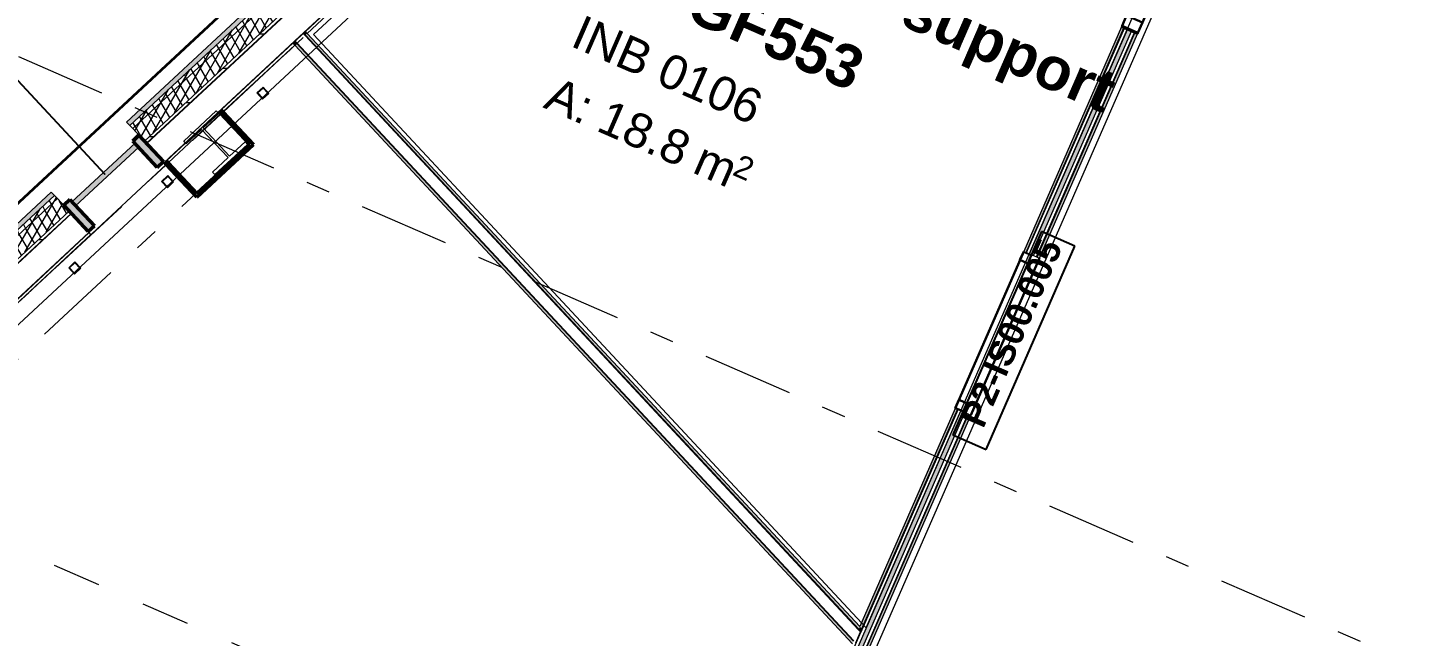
# Model space of a CAD drawing. Header units: millimetres. Extents: x -99530 to 90294, y -97212 to 56397.
# Drawn here: x -10304 to -2262, y -12918 to -9363 of the extents above; entities that cross this region are included whole.
import ezdxf
from ezdxf.enums import TextEntityAlignment as Align

# ---------------------------------------------------------------- set-up
doc = ezdxf.new("R2010")
doc.units = ezdxf.units.MM
doc.header["$MEASUREMENT"] = 0
doc.linetypes.add('Dashed', pattern=[564.444447, 282.222223, -282.222223])
doc.linetypes.add('Double Dashed', pattern=[1093.611073, 529.166651, -211.666656, 141.111112, -211.666656])
for name, color, linetype, lineweight in [('A-25-M_Curtain_Wall_Pen_No__85', 8, 'Continuous', 20), ('A-95-MC_Marker_Section_P2.Marker_Pen_No__1', 7, 'Continuous', 13), ('COLUMN.IFC Import_Pen_No__2', 8, 'Continuous', 15), ('New_A-20-M_Floor_Slab_Pen_No__89', 8, 'Continuous', 20), ('New_A-25-M_Curtain_Wall_Pen_No__1', 7, 'Continuous', 13), ('New_A-25-M_Wall_Ext_Pen_No__1', 7, 'Continuous', 13), ('New_A-25-M_Wall_Int_Pen_No__1', 7, 'Continuous', 13), ('New_ArchiCAD Doors_Pen_No__1', 7, 'Continuous', 13), ('New_ArchiCAD Window Markers_Pen_No__1', 7, 'Continuous', 13), ('New_ArchiCAD Window Markers_Pen_No__5', 7, 'Continuous', 25), ('New_ArchiCAD Windows_Pen_No__1', 7, 'Continuous', 13), ('New_ArchiCAD Windows_Pen_No__83', 8, 'Continuous', 20), ('New_ArchiCAD Zone Stamps_Pen_No__6', 7, 'Continuous', 35), ('New_ArchiCAD Zone Stamps_Pen_No__9', 7, 'Continuous', 13)]:
    doc.layers.add(name, color=color, linetype=linetype, lineweight=lineweight)
for name, color, linetype, lineweight, true_color in [('A-25-M_Wall_Ext_Pen_No__107', 7, 'Continuous', 15, 0xa6a6a6), ('A-25-M_Wall_Ext_Pen_No__27', 7, 'Continuous', 50, 0x2a2a2a), ('A-25-M_Wall_Int_Pen_No__107', 7, 'Continuous', 15, 0xa6a6a6), ('A-25-M_Wall_Int_Pen_No__27', 7, 'Continuous', 50, 0x2a2a2a), ('New_A-05-M_Gross_Int_Circulation_Pen_No__74', 7, 'Continuous', 20, 0x606060), ('New_A-05-M_Gross_Int_Computing_Pen_No__74', 7, 'Continuous', 20, 0x606060), ('New_A-05-M_Gross_Int_Pooled_Spaces_Pen_No__74', 7, 'Continuous', 20, 0x606060), ('New_A-15-MG_Structural_Grid_Phase_2_Pen_No__222', 7, 'Continuous', 13, 0x65af33), ('New_A-20-M_Hard_Landscape_Pen_No__53', 7, 'Continuous', 35, 0x444444), ('New_A-25-M_Curtain_Wall_Pen_No__144', 7, 'Continuous', 0, 0xc8c8c8), ('New_A-25-M_Curtain_Wall_Pen_No__165', 7, 'Continuous', 0, 0x006060), ('New_A-25-M_Curtain_Wall_Pen_No__27', 7, 'Continuous', 50, 0x2a2a2a), ('New_A-25-M_Wall_Ext_Pen_No__107', 7, 'Continuous', 15, 0xa6a6a6), ('New_A-25-M_Wall_Int_Pen_No__107', 7, 'Continuous', 15, 0xa6a6a6), ('New_A-25-M_Wall_Int_Pen_No__183', 7, 'Continuous', 0, 0xc867cd), ('New_ArchiCAD Doors_Pen_No__43', 7, 'Continuous', 30, 0x444444), ('New_ArchiCAD Doors_Pen_No__63', 7, 'Continuous', 20, 0x606060), ('New_ArchiCAD Windows_Pen_No__23', 7, 'Continuous', 30, 0x2a2a2a), ('New_ArchiCAD Windows_Pen_No__43', 7, 'Continuous', 30, 0x444444)]:
    doc.layers.add(name, color=color, linetype=linetype, lineweight=lineweight, true_color=true_color)
for name, color, linetype in [('A-25-M_Wall_Int', 7, 'Continuous'), ('A-95-MC_Marker_Section_P2.Marker', 7, 'Continuous'), ('COLUMN.IFC Import', 7, 'Continuous'), ('New_A-05-M_Gross_Int_Circulation', 7, 'Continuous'), ('New_A-05-M_Gross_Int_Computing', 7, 'Continuous'), ('New_A-05-M_Gross_Int_Pooled_Spaces', 7, 'Continuous'), ('New_A-15-MG_Structural_Grid_Phase_2', 7, 'Continuous'), ('New_A-20-M_Floor_Slab', 7, 'Continuous'), ('New_A-20-M_Hard_Landscape', 7, 'Continuous'), ('New_A-25-M_Curtain_Wall', 7, 'Continuous'), ('New_A-25-M_Wall_Ext', 7, 'Continuous'), ('New_A-25-M_Wall_Int', 7, 'Continuous'), ('New_ArchiCAD Doors', 7, 'Continuous'), ('New_ArchiCAD Window Markers', 7, 'Continuous'), ('New_ArchiCAD Windows', 7, 'Continuous')]:
    doc.layers.add(name, color=color, linetype=linetype)
doc.styles.add('GENERATED_STYLE_1', font='')
doc.styles.add('GENERATED_STYLE_2', font='')
doc.styles.add('GENERATED_STYLE_3', font='')
doc.styles.add('GENERATED_STYLE_4', font='')
doc.styles.get('GENERATED_STYLE_1').set_extended_font_data('Arial', bold=True)
doc.styles.get('GENERATED_STYLE_2').set_extended_font_data('Swis721 BT', bold=True)
doc.styles.get('GENERATED_STYLE_3').set_extended_font_data('Arial')
doc.styles.get('GENERATED_STYLE_4').set_extended_font_data('Swis721 BT')
doc.dimstyles.new('GENERATED_STYLE__7', dxfattribs={"dimtxt": 0.18, "dimasz": 273.6, "dimexe": 0.18, "dimexo": 0.0625, "dimgap": 0.09, "dimtad": 0, "dimtih": 1, "dimtoh": 1, "dimdec": 4, "dimzin": 0, "dimdsep": 46, "dimcen": 0.09, "dimadec": 0, "dimazin": 0, "dimtfac": 1, "dimtdec": 4, "dimtmove": 0, "dimatfit": 3, "dimldrblk": 'ARROWHEAD_5', "dimfxl": 1, "dimtolj": 1, "dimtzin": 0, "dimarcsym": 0})
pattern_1 = [(60, (0, 0), (-43.30127, 25), []), (120, (0, 0), (43.30127, 25), [])]
pattern_2 = [(0, (0, 0), (0, 200), [])]
pattern_3 = [(222.9404, (0, 0), (-117.9937, 126.797), [0, -100]), (222.9404, (22.4, -97.46), (-117.9937, 126.797), [0, -100])]

# ---------------------------------------------------------------- blocks, each defined once
blk = doc.blocks.new('Technical support_INB 0106_7_1', base_point=(-5806, -10013))
at = {"layer": 'New_A-05-M_Gross_Int_Computing_Pen_No__74', "linetype": 'Continuous'}
for p, q in [((-4810.6, -5844.3), (-8636.7, -9404.3)), ((-5413.3, -12868.3), (-3135.4, -7644.5)), ((-8636.7, -9404.3), (-5413.3, -12868.3))]:
    blk.add_line(p, q, dxfattribs=at)
at = {"layer": 'New_ArchiCAD Zone Stamps_Pen_No__6'}
for tag, height, style, p in [('ROOM_NAME', 250, 'GENERATED_STYLE_1', (-6688.4, -8431.7)), ('zoneNameLine2', 250, 'GENERATED_STYLE_1', (-6876.8, -8863.9)), ('ROOM_NUMBER', 200, 'GENERATED_STYLE_3', (-7065.2, -9284.6)), ('measuredAreaCode', 200, 'GENERATED_STYLE_3', (-7222.3, -9644.7)), ('DUMMY_649', 200, 'GENERATED_STYLE_3', (-6914.9, -9778.7)), ('DUMMY_650', 200, 'GENERATED_STYLE_3', (-6425.5, -9992.1)), ('DUMMY_651', 133.3, 'GENERATED_STYLE_3', (-6146.2, -10098.7))]:
    blk.add_attdef(tag, text='', height=height, rotation=336.44041, dxfattribs=dict(at, style=style)).set_placement(p, align=Align.TOP_LEFT)
blk = doc.blocks.new('Reception _ Foyer_INB 0101_13_1', base_point=(-14362.8, -24718.3))
at = {"layer": 'New_A-05-M_Gross_Int_Circulation_Pen_No__74', "linetype": 'Continuous'}
blk.add_line((-3017.5, -7624.3), (-7323.2, -17498.7), dxfattribs=at)
at = {"layer": 'New_ArchiCAD Zone Stamps_Pen_No__6'}
for tag, height, style, p in [('ROOM_NAME', 250, 'GENERATED_STYLE_1', (-15222, -23147.2)), ('zoneNameLine2', 250, 'GENERATED_STYLE_1', (-15410.4, -23579.3)), ('ROOM_NUMBER', 200, 'GENERATED_STYLE_3', (-15598.9, -24000)), ('measuredAreaCode', 200, 'GENERATED_STYLE_3', (-15755.9, -24360.1)), ('DUMMY_649', 200, 'GENERATED_STYLE_3', (-15448.5, -24494.2)), ('DUMMY_650', 200, 'GENERATED_STYLE_3', (-14819.3, -24768.5)), ('DUMMY_651', 133.3, 'GENERATED_STYLE_3', (-14540, -24875.1))]:
    blk.add_attdef(tag, text='', height=height, rotation=336.44041, dxfattribs=dict(at, style=style)).set_placement(p, align=Align.TOP_LEFT)
blk = doc.blocks.new('Pooled School Office_INB 0103_38_1', base_point=(-10644.5, -16459))
at = {"layer": 'New_A-05-M_Gross_Int_Pooled_Spaces_Pen_No__74', "linetype": 'Continuous'}
for p, q in [((-8745.2, -9465.8), (-9163.8, -9856.2)), ((-5493, -12960.6), (-8745.2, -9465.8)), ((-9163.8, -9856.2), (-8987.1, -10046.1)), ((-8987.1, -10046.1), (-9317.6, -10353.7)), ((-9495.5, -10162.6), (-10723.1, -11307.3)), ((-9317.6, -10353.7), (-9495.5, -10162.6))]:
    blk.add_line(p, q, dxfattribs=at)
at = {"layer": 'New_ArchiCAD Zone Stamps_Pen_No__9'}
for tag, height, style, p in [('ROOM_NAME', 250, 'GENERATED_STYLE_1', (-11765.5, -14773.7)), ('zoneNameLine2', 250, 'GENERATED_STYLE_1', (-11954, -15205.8)), ('ROOM_NUMBER', 200, 'GENERATED_STYLE_3', (-12142.4, -15626.6)), ('measuredAreaCode', 200, 'GENERATED_STYLE_3', (-12299.4, -15986.7)), ('DUMMY_649', 200, 'GENERATED_STYLE_3', (-11992, -16120.7)), ('DUMMY_650', 200, 'GENERATED_STYLE_3', (-11502.7, -16334.1)), ('DUMMY_651', 133.3, 'GENERATED_STYLE_3', (-11223.4, -16440.6))]:
    blk.add_attdef(tag, text='', height=height, rotation=336.44041, dxfattribs=dict(at, style=style)).set_placement(p, align=Align.TOP_LEFT)
blk = doc.blocks.new('Mesh_16_1', base_point=(-51572.4, -58963.6))
at = {"layer": 'New_A-20-M_Hard_Landscape_Pen_No__53', "linetype": 'Continuous', "flags": 128}
blk.add_lwpolyline([(-51572.4, -58963.6), (-45265.6, -58639.2, -0.034108), (-45057.8, -52905.3, -0.178607), (-35070.6, -32917.1), (-26069.7, -24531.6), (-21312.9, -26583.1), (-17526.8, -17988.7), (-18237.4, -17225), (-11233, -10707), (-10987.3, -10971), (402.2, -373.3), (-97.6, -155.4), (17121.8, 15868.6), (10987.7, 18539.3), (-39258.7, -28204.1, 0.179729), (-51322.3, -52208.8, 0.048754)], format="xyb", close=True, dxfattribs=at)
blk = doc.blocks.new('Slab_56_1', base_point=(-44734.1, -52924.7))
at = {"layer": 'New_A-20-M_Floor_Slab_Pen_No__89', "linetype": 'Continuous', "flags": 128}
blk.add_lwpolyline([(-44734.1, -52924.7), (-44734.3, -52924.7, -0.179811), (-34721.5, -33027.7), (-34721.9, -33027.2), (-25959.6, -24873.2), (-20981.6, -27043.9), (-17009.6, -17934.7), (-17703.3, -17189.1), (-11222.9, -11158.5), (-10852.6, -11556.4), (-2918.7, -4173.2), (921.4, -599.8), (3259.5, -1619.3), (2636.4, -2195.9), (2144.4, -3324.3), (-4596.3, -18782.9), (-10337.1, -31948.3), (-13252, -30677.2), (-20095.3, -46371.2, -0.415568), (-30017.2, -50195.9), (-38342, -69287.7, -0.234037), (-41521.4, -64901.1, -0.022084), (-42146.9, -60901.4), (-44895.7, -59706.6, -0.043731)], format="xyb", close=True, dxfattribs=at)
blk = doc.blocks.new('Wall_137_1', base_point=(-8903.6, -9148.7))
at = {"layer": 'New_A-25-M_Wall_Int_Pen_No__107', "linetype": 'Continuous', "lineweight": 0, "true_color": 0x535353}
for points in [[(-8685.8, -9409.2), (-5457.2, -12878.7), (-5455.9, -12875.7), (-8683.6, -9407.1)], [(-8734.9, -9454.8), (-5486.4, -12945.6), (-5485.1, -12942.6), (-8732.7, -9452.8)]]:
    blk.add_hatch(color=251, dxfattribs=at).paths.add_polyline_path(points)
at = {"layer": 'New_A-25-M_Wall_Int_Pen_No__107', "linetype": 'Continuous'}
for points in [[(-8683.6, -9407.1), (-5455.9, -12875.7), (-5449.4, -12860.7), (-8672.7, -9396.9)], [(-8745.9, -9465), (-5493, -12960.6), (-5486.4, -12945.6), (-8734.9, -9454.8)]]:
    blk.add_hatch(color=256, dxfattribs=at).paths.add_polyline_path(points)
at = {"layer": 'New_A-25-M_Wall_Int_Pen_No__1', "linetype": 'Continuous'}
for p, q in [((-8685.8, -9409.2), (-5457.2, -12878.7)), ((-8683.6, -9407.1), (-5455.9, -12875.7)), ((-8734.9, -9454.8), (-5486.4, -12945.6)), ((-8732.7, -9452.8), (-5485.1, -12942.6))]:
    blk.add_line(p, q, dxfattribs=at)
at = {"layer": 'New_A-25-M_Wall_Int_Pen_No__1', "linetype": 'Continuous', "flags": 128}
for points in [[(-5449.4, -12860.7), (-8672.7, -9396.9)], [(-8745.9, -9465), (-5493, -12960.6)]]:
    blk.add_lwpolyline(points, dxfattribs=at)
blk = doc.blocks.new('Rectangular Window Opening 19_7')
at = {"layer": 'New_ArchiCAD Windows_Pen_No__1', "linetype": 'Continuous'}
for p, q in [((-300, 339), (-300, 324)), ((-300, 324), (-300, 322)), ((-300, 322), (-300, 172)), ((300, 324), (300, 339)), ((300, 322), (300, 324)), ((300, 172), (300, 322)), ((-300, 172), (-300, 170)), ((-300, 170), (-300, 152)), ((300, 170), (300, 172)), ((300, 152), (300, 170)), ((-300, 152), (-300, 52)), ((300, 52), (300, 152)), ((-300, 52), (-300, 27)), ((-300, 27), (-300, 0)), ((300, 27), (300, 52)), ((300, 0), (300, 27))]:
    blk.add_line(p, q, dxfattribs=at)
blk = doc.blocks.new('Wall_261_1', base_point=(-3214.8, -3855))
at = {"layer": 'A-25-M_Wall_Ext_Pen_No__107', "linetype": 'Continuous'}
for points in [[(-9175.9, -9865.2), (-9164.9, -9855), (-9175.1, -9844), (-9186.1, -9854.2)], [(-9495.5, -10162.6), (-9484.5, -10152.4), (-9494.7, -10141.4), (-9505.7, -10151.6)]]:
    blk.add_hatch(color=256, dxfattribs=at).paths.add_polyline_path(points)
at = {"layer": 'New_A-25-M_Wall_Ext_Pen_No__107', "linetype": 'Continuous'}
for points in [[(-8759.9, -9015.1), (-9726.4, -9914.4), (-9708, -9934.2), (-8741.6, -9034.8)], [(-8683.6, -9407.1), (-8672.7, -9396.9), (-8682.9, -9385.9), (-8693.9, -9396.2)], [(-8745.9, -9465), (-8734.9, -9454.8), (-8745.1, -9443.8), (-8756.1, -9454.1)], [(-10165.6, -10323.2), (-10892.5, -10999.6), (-10879.9, -11024.7), (-10147.2, -10342.9)]]:
    blk.add_hatch(color=256, dxfattribs=at).paths.add_polyline_path(points)
h = blk.add_hatch(dxfattribs=at)
h.set_pattern_fill('Batt_Insulation_0001', color=256, style=0, pattern_type=2)
h.set_pattern_definition(pattern_1)
h.paths.add_polyline_path([(-8741.6, -9034.8), (-9708, -9934.2), (-9691, -9952.5), (-8724.5, -9053.1)])
h = blk.add_hatch(dxfattribs=at)
h.set_pattern_fill('Batt_Insulation_0001', color=256, style=0, pattern_type=2)
h.set_pattern_definition(pattern_1)
h.paths.add_polyline_path([(-8724.5, -9053.1), (-9691, -9952.5), (-9622.8, -10025.7), (-8656.4, -9126.3)])
h = blk.add_hatch(dxfattribs=at)
h.set_pattern_fill('Plywood_0001', color=256, style=0, pattern_type=2)
h.set_pattern_definition(pattern_2)
h.paths.add_polyline_path([(-8656.4, -9126.3), (-9622.8, -10025.7), (-9610.6, -10038.9), (-8644.1, -9139.5)])
at = {"layer": 'New_A-25-M_Wall_Ext_Pen_No__107', "linetype": 'Continuous', "lineweight": 0, "true_color": 0x535353}
for points in [[(-8644.1, -9139.5), (-9610.6, -10038.9), (-9609.2, -10040.3), (-8642.8, -9141)], [(-8742.9, -9441.8), (-8539.2, -9252.3), (-8540.6, -9250.8), (-8744.3, -9440.3)], [(-8685.8, -9409.2), (-8683.6, -9407.1), (-8693.9, -9396.2), (-8696, -9398.2)], [(-8746.5, -9442.4), (-9507, -10150.1), (-9505.7, -10151.6), (-8745.1, -9443.8)], [(-8745.1, -9443.8), (-8742.9, -9441.8), (-8744.3, -9440.3), (-8746.5, -9442.4)], [(-8734.9, -9454.8), (-8732.7, -9452.8), (-8742.9, -9441.8), (-8745.1, -9443.8)], [(-10049.8, -10447.6), (-10813.4, -11158.2), (-10812.5, -11160), (-10048.5, -10449.1)], [(-9946.3, -10558.9), (-10742.7, -11300), (-10741.7, -11301.9), (-9944.9, -10560.3)]]:
    blk.add_hatch(color=251, dxfattribs=at).paths.add_polyline_path(points)
at = {"layer": 'New_A-25-M_Wall_Ext_Pen_No__107', "linetype": 'Continuous'}
h = blk.add_hatch(dxfattribs=at)
h.set_pattern_fill('Plaster_0001', color=256, style=0, pattern_type=2)
h.set_pattern_definition(pattern_3)
h.paths.add_polyline_path([(-8672.7, -9396.9), (-8529, -9263.2), (-8539.2, -9252.3), (-8682.9, -9385.9)])
h = blk.add_hatch(dxfattribs=at)
h.set_pattern_fill('Plaster_0001', color=256, style=0, pattern_type=2)
h.set_pattern_definition(pattern_3)
h.paths.add_polyline_path([(-9164.9, -9855), (-8745.9, -9465), (-8756.1, -9454.1), (-9175.1, -9844)])
h = blk.add_hatch(dxfattribs=at)
h.set_pattern_fill('Plaster_0001', color=256, style=0, pattern_type=2)
h.set_pattern_definition(pattern_3)
h.paths.add_polyline_path([(-9484.5, -10152.4), (-9175.9, -9865.2), (-9186.1, -9854.2), (-9494.7, -10141.4)])
h = blk.add_hatch(dxfattribs=at)
h.set_pattern_fill('Batt_Insulation_0001', color=256, style=0, pattern_type=2)
h.set_pattern_definition(pattern_1)
h.paths.add_polyline_path([(-10147.2, -10342.9), (-10879.9, -11024.7), (-10868.3, -11048.1), (-10130.2, -10361.2)])
h = blk.add_hatch(dxfattribs=at)
h.set_pattern_fill('Batt_Insulation_0001', color=256, style=0, pattern_type=2)
h.set_pattern_definition(pattern_1)
h.paths.add_polyline_path([(-10130.2, -10361.2), (-10868.3, -11048.1), (-10821.8, -11141.4), (-10062.1, -10434.4)])
h = blk.add_hatch(dxfattribs=at)
h.set_pattern_fill('Plywood_0001', color=256, style=0, pattern_type=2)
h.set_pattern_definition(pattern_2)
h.paths.add_polyline_path([(-10062.1, -10434.4), (-10821.8, -11141.4), (-10813.4, -11158.2), (-10049.8, -10447.6)])
h = blk.add_hatch(dxfattribs=at)
h.set_pattern_fill('Plaster_0001', color=256, style=0, pattern_type=2)
h.set_pattern_definition(pattern_3)
h.paths.add_polyline_path([(-9944.9, -10560.3), (-10741.7, -11301.9), (-10734.8, -11315.9), (-9934.7, -10571.3)])
at = {"layer": 'A-25-M_Wall_Ext_Pen_No__27', "linetype": 'Continuous'}
for p, q in [((-9186.1, -9854.2), (-9175.9, -9865.2)), ((-9164.9, -9855), (-9175.1, -9844)), ((-9505.7, -10151.6), (-9495.5, -10162.6)), ((-9484.5, -10152.4), (-9494.7, -10141.4))]:
    blk.add_line(p, q, dxfattribs=at)
at = {"layer": 'New_A-25-M_Wall_Ext_Pen_No__1', "linetype": 'Continuous'}
for p, q in [((-8741.6, -9034.8), (-9708, -9934.2)), ((-8724.5, -9053.1), (-9691, -9952.5)), ((-8656.4, -9126.3), (-9622.8, -10025.7)), ((-8644.1, -9139.5), (-9610.6, -10038.9)), ((-8642.8, -9141), (-9609.2, -10040.3)), ((-8540.6, -9250.8), (-8744.3, -9440.3)), ((-8539.2, -9252.3), (-8682.9, -9385.9)), ((-8696, -9398.2), (-8742.9, -9441.8)), ((-8685.8, -9409.2), (-8696, -9398.2)), ((-8682.9, -9385.9), (-8693.9, -9396.2)), ((-8683.6, -9407.1), (-8693.9, -9396.2)), ((-8672.7, -9396.9), (-8682.9, -9385.9)), ((-8746.5, -9442.4), (-9507, -10150.1)), ((-8756.1, -9454.1), (-9175.1, -9844)), ((-8745.1, -9443.8), (-8756.1, -9454.1)), ((-8756.1, -9454.1), (-8745.9, -9465)), ((-8744.3, -9440.3), (-8746.5, -9442.4)), ((-8745.1, -9443.8), (-8734.9, -9454.8)), ((-8732.7, -9452.8), (-8742.9, -9441.8)), ((-9186.1, -9854.2), (-9494.7, -10141.4)), ((-9175.1, -9844), (-9186.1, -9854.2)), ((-9494.7, -10141.4), (-9505.7, -10151.6)), ((-10147.2, -10342.9), (-10879.9, -11024.7)), ((-10130.2, -10361.2), (-10868.3, -11048.1)), ((-10062.1, -10434.4), (-10821.8, -11141.4)), ((-10049.8, -10447.6), (-10813.4, -11158.2)), ((-10048.5, -10449.1), (-10812.5, -11160)), ((-9946.3, -10558.9), (-10742.7, -11300)), ((-9944.9, -10560.3), (-10741.7, -11301.9))]:
    blk.add_line(p, q, dxfattribs=at)
at = {"layer": 'New_A-25-M_Wall_Ext_Pen_No__1', "linetype": 'Continuous', "flags": 128}
for points in [[(-8759.9, -9015.1), (-9726.4, -9914.4)], [(-8672.7, -9396.9), (-8529, -9263.2)], [(-9164.9, -9855), (-8745.9, -9465)], [(-9484.5, -10152.4), (-9175.9, -9865.2)], [(-10165.6, -10323.2), (-10892.5, -10999.6)], [(-10734.8, -11315.9), (-9934.7, -10571.3)]]:
    blk.add_lwpolyline(points, dxfattribs=at)
at = {"layer": 'New_ArchiCAD Windows', "color": 251, "linetype": 'Continuous', "lineweight": 20, "true_color": 0x606060, "xscale": -0.9999999999999999, "zscale": 1000, "rotation": 222.9403661904006}
blk.add_blockref('Rectangular Window Opening 19_7', (-9946, -10118.8), dxfattribs=at)
blk = doc.blocks.new('Wall_390_1', base_point=(-9726.4, -9914.4))
at = {"layer": 'A-25-M_Wall_Int_Pen_No__107', "linetype": 'Continuous'}
blk.add_hatch(color=256, dxfattribs=at).paths.add_polyline_path([(-9495.5, -10162.6), (-9317.6, -10353.7), (-9316.8, -10332.5), (-9484.5, -10152.4)])
at = {"layer": 'A-25-M_Wall_Int_Pen_No__27', "linetype": 'Continuous', "flags": 128}
for points in [[(-9495.5, -10162.6), (-9317.6, -10353.7)], [(-9316.8, -10332.5), (-9484.5, -10152.4)]]:
    blk.add_lwpolyline(points, dxfattribs=at)
blk = doc.blocks.new('Wall_391_1', base_point=(-9317.6, -10353.7))
at = {"layer": 'A-25-M_Wall_Int_Pen_No__107', "linetype": 'Continuous'}
blk.add_hatch(color=256, dxfattribs=at).paths.add_polyline_path([(-9317.6, -10353.7), (-8987.1, -10046.1), (-9008.3, -10045.4), (-9316.8, -10332.5)])
at = {"layer": 'A-25-M_Wall_Int_Pen_No__27', "linetype": 'Continuous', "flags": 128}
for points in [[(-9317.6, -10353.7), (-8987.1, -10046.1)], [(-9008.3, -10045.4), (-9316.8, -10332.5)]]:
    blk.add_lwpolyline(points, dxfattribs=at)
blk = doc.blocks.new('Wall_392_1', base_point=(-8987.1, -10046.1))
at = {"layer": 'A-25-M_Wall_Int_Pen_No__107', "linetype": 'Continuous'}
blk.add_hatch(color=256, dxfattribs=at).paths.add_polyline_path([(-8987.1, -10046.1), (-9164.9, -9855), (-9175.9, -9865.2), (-9008.3, -10045.4)])
at = {"layer": 'A-25-M_Wall_Int_Pen_No__27', "linetype": 'Continuous', "flags": 128}
for points in [[(-9175.9, -9865.2), (-9008.3, -10045.4)], [(-8987.1, -10046.1), (-9164.9, -9855)]]:
    blk.add_lwpolyline(points, dxfattribs=at)
blk = doc.blocks.new('Standard grid marker_23')
at = {"layer": 'New_A-15-MG_Structural_Grid_Phase_2_Pen_No__222', "linetype": 'Double Dashed'}
blk.add_line((2642.7, 0), (48997.9, 0), dxfattribs=at)
at = {"layer": 'New_A-15-MG_Structural_Grid_Phase_2_Pen_No__222', "style": 'GENERATED_STYLE_4'}
blk.add_attdef('AC_MarkerText_1', text='', height=350, rotation=113.5, dxfattribs=at).set_placement((-500, -1294.1), align=Align.MIDDLE_CENTER)
blk = doc.blocks.new('Discrete Accessory 230')
at = {"layer": 'COLUMN.IFC Import_Pen_No__2', "linetype": 'Continuous'}
for p, q in [((-25, 25), (25, 25)), ((-25, -25), (-25, 25)), ((-21, 21), (-21, -21)), ((21, 21), (-21, 21)), ((21, -21), (21, 21)), ((25, 25), (25, -25)), ((25, -25), (-25, -25)), ((-21, -21), (21, -21))]:
    blk.add_line(p, q, dxfattribs=at)
blk = doc.blocks.new('Discrete Accessory 341')
at = {"layer": 'COLUMN.IFC Import_Pen_No__2', "linetype": 'Continuous'}
for p, q in [((-25, 25), (25, 25)), ((-25, -25), (-25, 25)), ((-21, 21), (-21, -21)), ((21, 21), (-21, 21)), ((21, -21), (21, 21)), ((25, 25), (25, -25)), ((25, -25), (-25, -25)), ((-21, -21), (21, -21))]:
    blk.add_line(p, q, dxfattribs=at)
blk = doc.blocks.new('Discrete Accessory 342')
at = {"layer": 'COLUMN.IFC Import_Pen_No__2', "linetype": 'Continuous'}
for p, q in [((-25, 25), (25, 25)), ((-25, -25), (-25, 25)), ((-21, 21), (-21, -21)), ((21, 21), (-21, 21)), ((21, -21), (21, 21)), ((25, 25), (25, -25)), ((25, -25), (-25, -25)), ((-21, -21), (21, -21))]:
    blk.add_line(p, q, dxfattribs=at)
blk = doc.blocks.new('Column 98')
at = {"layer": 'COLUMN.IFC Import_Pen_No__2', "linetype": 'Continuous'}
for p, q in [((-129.4, 133.35), (129.4, 133.35)), ((-129.4, 112.85), (-129.4, 133.35)), ((-6.4, 112.85), (-129.4, 112.85)), ((-6.4, -112.85), (-6.4, 112.85)), ((6.4, 112.85), (6.4, -112.85)), ((129.4, 112.85), (6.4, 112.85)), ((129.4, 133.35), (129.4, 112.85)), ((-129.4, -112.85), (-6.4, -112.85)), ((-129.4, -133.35), (-129.4, -112.85)), ((129.4, -133.35), (-129.4, -133.35)), ((6.4, -112.85), (129.4, -112.85)), ((129.4, -112.85), (129.4, -133.35))]:
    blk.add_line(p, q, dxfattribs=at)
blk = doc.blocks.new('ARROWHEAD_5')
at = {"color": 0, "linetype": 'Continuous', "lineweight": 0}
blk.add_line((0, 0), (-1, 0), dxfattribs=at)
blk.add_solid([(-1, 0.2679), (0, 0), (-1, -0.2679), (-1, 0.2679)], dxfattribs=at)
blk = doc.blocks.new('Curtain Wall_24_1')
at = {"layer": 'New_A-25-M_Curtain_Wall_Pen_No__144', "linetype": 'Continuous'}
for points in [[(-9511.1, -10145.8), (-9654.2, -9992), (-9690.8, -10026.1), (-9547.7, -10179.8)], [(-9913.8, -10520.4), (-10056.8, -10366.7), (-10093.4, -10400.8), (-9950.4, -10554.5)]]:
    blk.add_hatch(color=256, dxfattribs=at).paths.add_polyline_path(points)
at = {"layer": 'New_A-25-M_Curtain_Wall_Pen_No__165', "linetype": 'Continuous', "lineweight": 0, "true_color": 0x001818}
blk.add_hatch(color=168, dxfattribs=at).paths.add_polyline_path([(-10026.4, -10406.7), (-9653.1, -10059.3), (-9674.9, -10035.9), (-10048.2, -10383.3)])
at = {"layer": 'New_A-25-M_Curtain_Wall_Pen_No__1', "linetype": 'Continuous'}
for p, q in [((-9674.9, -10035.9), (-10048.2, -10383.3)), ((-9674.9, -10035.9), (-9653.1, -10059.3)), ((-9653.1, -10059.3), (-10026.4, -10406.7)), ((-10048.2, -10383.3), (-10026.4, -10406.7))]:
    blk.add_line(p, q, dxfattribs=at)
at = {"layer": 'New_A-25-M_Curtain_Wall_Pen_No__27', "linetype": 'Continuous'}
for p, q in [((-9654.2, -9992), (-9690.8, -10026.1)), ((-9690.8, -10026.1), (-9547.7, -10179.8)), ((-9654.2, -9992), (-9511.1, -10145.8)), ((-9511.1, -10145.8), (-9547.7, -10179.8)), ((-10056.8, -10366.7), (-10093.4, -10400.8)), ((-10056.8, -10366.7), (-9913.8, -10520.4)), ((-10093.4, -10400.8), (-9950.4, -10554.5)), ((-9913.8, -10520.4), (-9950.4, -10554.5))]:
    blk.add_line(p, q, dxfattribs=at)
blk = doc.blocks.new('*X1848')
at = {"layer": 'New_A-25-M_Wall_Int_Pen_No__107', "linetype": 'Continuous'}
blk.add_hatch(color=256, dxfattribs=at).paths.add_polyline_path([(-7309.3, -17218.7), (-7286.4, -17228.7), (-4836.8, -11610.9), (-4847.8, -11606.1), (-4859.7, -11600.9)])
blk = doc.blocks.new('*X1849')
at = {"layer": 'New_A-25-M_Wall_Int_Pen_No__107', "linetype": 'Continuous'}
blk.add_hatch(color=256, dxfattribs=at).paths.add_polyline_path([(-4460, -10684.3), (-4448.1, -10689.5), (-4437.1, -10694.3), (-3865.9, -9384.3), (-3888.8, -9374.3)])
blk = doc.blocks.new('Horizontal Multi-Sash Window 19_3')
at = {"layer": 'New_ArchiCAD Windows_Pen_No__1', "linetype": 'Continuous'}
for p, q in [((-500, -13), (-500, 0)), ((500, -13), (500, 0)), ((-500, -32), (-500, -13)), ((-500, -35), (-500, -32)), ((-500, -50), (-500, -35)), ((500, -32), (500, -13)), ((500, -35), (500, -32)), ((500, -50), (500, -35))]:
    blk.add_line(p, q, dxfattribs=at)
at = {"layer": 'New_ArchiCAD Windows_Pen_No__23', "linetype": 'Continuous'}
for p, q in [((-500, 50), (500, 50)), ((-500, -50), (500, -50))]:
    blk.add_line(p, q, dxfattribs=at)
at = {"layer": 'New_ArchiCAD Windows_Pen_No__43', "linetype": 'Continuous'}
for p, q in [((-500, 0), (-495, 0)), ((-495, 0), (-445, 0)), ((-445, 0), (-445, -50)), ((445, -50), (445, 0)), ((445, 0), (495, 0)), ((495, 0), (500, 0)), ((-495, -50), (-500, -50)), ((-445, -50), (-495, -50)), ((495, -50), (445, -50)), ((500, -50), (495, -50))]:
    blk.add_line(p, q, dxfattribs=at)
at = {"layer": 'New_ArchiCAD Windows_Pen_No__83', "linetype": 'Continuous'}
for p, q in [((-495, -50), (-495, 0)), ((-445, 0), (445, 0)), ((495, -50), (495, 0)), ((445, -50), (-445, -50))]:
    blk.add_line(p, q, dxfattribs=at)
blk = doc.blocks.new('Window Stamp 18_6')
at = {"layer": 'New_ArchiCAD Window Markers_Pen_No__5', "linetype": 'Continuous'}
for p, q in [((647.5, -50), (-647.5, -50)), ((-647.5, -50), (-647.5, -261.8)), ((647.5, -261.8), (647.5, -50)), ((-647.5, -261.8), (647.5, -261.8)), ((-647.5, -261.8), (647.5, -261.8))]:
    blk.add_line(p, q, dxfattribs=at)
at = {"layer": 'New_ArchiCAD Window Markers_Pen_No__1', "style": 'GENERATED_STYLE_2'}
blk.add_attdef('AC_WIDO_ID', text='', height=150, dxfattribs=at).set_placement((-588.7, -217.2), align=Align.BOTTOM_LEFT)
blk = doc.blocks.new('Door with Sidelight on Side 2 19_3')
at = {"layer": 'New_ArchiCAD Doors_Pen_No__1', "linetype": 'Continuous'}
for p, q in [((-755, -15), (-755, 0)), ((755, -15), (755, 0)), ((-755, -18), (-755, -15)), ((-755, -37), (-755, -18)), ((-755, -62), (-755, -37)), ((-755, -82), (-755, -62)), ((755, -18), (755, -15)), ((755, -37), (755, -18)), ((755, -62), (755, -37)), ((755, -82), (755, -62)), ((-755, -85), (-755, -82)), ((-755, -100), (-755, -85)), ((755, -85), (755, -82)), ((755, -100), (755, -85))]:
    blk.add_line(p, q, dxfattribs=at)
at = {"layer": 'New_ArchiCAD Doors_Pen_No__43', "linetype": 'Continuous'}
for p, q in [((-748, 0), (-755, 0)), ((-755, 0), (-755, -100)), ((-682, 0), (-748, 0)), ((-748, 0), (-748, -100)), ((-254, 0), (-682, 0)), ((-682, 0), (-682, -100)), ((-682, -100), (-682, 0)), ((-254, -100), (-254, 0)), ((-188, 0), (-254, 0)), ((-254, 0), (-254, -100)), ((-188, -100), (-188, 0)), ((748, 0), (682, 0)), ((682, 0), (682, -100)), ((748, 0), (755, 0)), ((748, -100), (748, 0)), ((755, 0), (755, -100)), ((-748, -100), (-755, -100)), ((-748, -100), (-682, -100)), ((-682, -100), (-254, -100)), ((-254, -100), (-188, -100)), ((682, -100), (748, -100)), ((748, -100), (755, -100))]:
    blk.add_line(p, q, dxfattribs=at)
at = {"layer": 'New_ArchiCAD Doors_Pen_No__63', "linetype": 'Continuous'}
blk.add_line((682, 0), (682, 870), dxfattribs=at)
blk.add_arc((682, 0), 870, 90, 180, dxfattribs=at)
blk = doc.blocks.new('Wall_563_1', base_point=(-7251.6, -17243.8))
at = {"layer": 'New_A-25-M_Wall_Int_Pen_No__107', "linetype": 'Continuous'}
for points in [[(-4493.9, -10669.5), (-4480.2, -10675.5), (-3909, -9365.5), (-3922.7, -9359.5)], [(-4416, -10703.5), (-4402.3, -10709.5), (-3831, -9399.5), (-3844.8, -9393.5)], [(-7265.3, -17237.9), (-7251.6, -17243.8), (-4802, -11626.1), (-4815.7, -11620.1)], [(-4893.6, -11586.1), (-5449.4, -12860.7), (-5438.2, -12872.6), (-4879.9, -11592.1)], [(-5449.4, -12860.7), (-5455.9, -12875.7), (-5444.8, -12887.6), (-5438.2, -12872.6)]]:
    blk.add_hatch(color=256, dxfattribs=at).paths.add_polyline_path(points)
at = {"layer": 'New_A-25-M_Wall_Int_Pen_No__107', "linetype": 'Continuous', "lineweight": 0, "true_color": 0x535353}
for points in [[(-3909, -9365.5), (-4480.2, -10675.5), (-4477.4, -10676.7), (-3906.2, -9366.7)], [(-3847.5, -9392.3), (-4418.8, -10702.3), (-4416, -10703.5), (-3844.8, -9393.5)], [(-7268.1, -17236.7), (-7265.3, -17237.9), (-4815.7, -11620.1), (-4818.5, -11618.9)], [(-4879.9, -11592.1), (-5444.8, -12887.6), (-5442.5, -12890), (-4877.1, -11593.3)], [(-5446.1, -12890.6), (-7329.5, -17209.9), (-7328.2, -17210.4), (-7325.3, -17207.7), (-5443.9, -12893)], [(-5455.9, -12875.7), (-5457.2, -12878.7), (-5446.1, -12890.6), (-5444.8, -12887.6)], [(-5444.8, -12887.6), (-5446.1, -12890.6), (-5443.9, -12893), (-5442.5, -12890)]]:
    blk.add_hatch(color=251, dxfattribs=at).paths.add_polyline_path(points)
at = {"layer": 'New_A-25-M_Wall_Int_Pen_No__1', "linetype": 'Continuous'}
for p, q in [((-4480.2, -10675.5), (-3909, -9365.5)), ((-4477.4, -10676.7), (-3906.2, -9366.7)), ((-4460, -10684.3), (-3888.8, -9374.3)), ((-4437.1, -10694.3), (-3865.9, -9384.3)), ((-4418.8, -10702.3), (-3847.5, -9392.3)), ((-4416, -10703.5), (-3844.8, -9393.5)), ((-3909, -9365.5), (-3922.7, -9359.5)), ((-3906.2, -9366.7), (-3909, -9365.5)), ((-3888.8, -9374.3), (-3906.2, -9366.7)), ((-3865.9, -9384.3), (-3888.8, -9374.3)), ((-3847.5, -9392.3), (-3865.9, -9384.3)), ((-3844.8, -9393.5), (-3847.5, -9392.3)), ((-3831, -9399.5), (-3844.8, -9393.5)), ((-4493.9, -10669.5), (-4480.2, -10675.5)), ((-4480.2, -10675.5), (-4477.4, -10676.7)), ((-4477.4, -10676.7), (-4460, -10684.3)), ((-4460, -10684.3), (-4448.1, -10689.5)), ((-4448.1, -10689.5), (-4437.1, -10694.3)), ((-4437.1, -10694.3), (-4418.8, -10702.3)), ((-4418.8, -10702.3), (-4416, -10703.5)), ((-4416, -10703.5), (-4402.3, -10709.5)), ((-7309.3, -17218.7), (-4859.7, -11600.9)), ((-7286.4, -17228.7), (-4836.8, -11610.9)), ((-7268.1, -17236.7), (-4818.5, -11618.9)), ((-7265.3, -17237.9), (-4815.7, -11620.1)), ((-5442.5, -12890), (-4877.1, -11593.3)), ((-5438.2, -12872.6), (-4879.9, -11592.1)), ((-4893.6, -11586.1), (-4879.9, -11592.1)), ((-4879.9, -11592.1), (-4877.1, -11593.3)), ((-4877.1, -11593.3), (-4859.7, -11600.9)), ((-4859.7, -11600.9), (-4847.8, -11606.1)), ((-4847.8, -11606.1), (-4836.8, -11610.9)), ((-4836.8, -11610.9), (-4818.5, -11618.9)), ((-4818.5, -11618.9), (-4815.7, -11620.1)), ((-4815.7, -11620.1), (-4802, -11626.1)), ((-7325.3, -17207.7), (-5443.9, -12893)), ((-5474, -12954.6), (-5446.1, -12890.6)), ((-5457.2, -12878.7), (-5446.1, -12890.6)), ((-5444.8, -12887.6), (-5455.9, -12875.7)), ((-5444.8, -12887.6), (-5438.2, -12872.6)), ((-5443.9, -12893), (-5442.5, -12890))]:
    blk.add_line(p, q, dxfattribs=at)
at = {"layer": 'New_A-25-M_Wall_Int_Pen_No__1', "linetype": 'Continuous', "flags": 128}
for points in [[(-3922.7, -9359.5), (-4493.9, -10669.5)], [(-4402.3, -10709.5), (-3831, -9399.5)], [(-7251.6, -17243.8), (-4802, -11626.1)], [(-4893.6, -11586.1), (-5449.4, -12860.7)]]:
    blk.add_lwpolyline(points, dxfattribs=at)
at = {"layer": 'New_A-25-M_Wall_Int', "color": 250, "lineweight": 50, "true_color": 0x2a2a2a}
for name in ['*X1849', '*X1848']:
    blk.add_blockref(name, (0, 0), dxfattribs=at)
at = {"layer": 'New_ArchiCAD Doors', "color": 251, "linetype": 'Continuous', "lineweight": 20, "true_color": 0x606060, "zscale": 1000, "rotation": 66.44041158399823}
blk.add_blockref('Door with Sidelight on Side 2 19_3', (-3620.9, -8667.4), dxfattribs=at)
at = {"layer": 'New_ArchiCAD Window Markers'}
ref = blk.add_blockref('Window Stamp 18_6', (-4693.8, -11127.8), dxfattribs=dict(at, rotation=66.44041158399823))
ref.add_attrib('AC_WIDO_ID', 'P2-IS00.005', dxfattribs={"layer": 'New_ArchiCAD Window Markers_Pen_No__1', "color": 7, "height": 150, "rotation": 66.44041, "style": 'GENERATED_STYLE_2'}).set_placement((-4689.1, -11727.4), align=Align.BOTTOM_LEFT)
at = {"layer": 'New_ArchiCAD Windows', "color": 251, "linetype": 'Continuous', "lineweight": 20, "true_color": 0x606060, "xscale": -1, "zscale": 1000, "rotation": 246.4404115839982}
blk.add_blockref('Horizontal Multi-Sash Window 19_3', (-4647.9, -11147.8), dxfattribs=at)
blk = doc.blocks.new('Standard grid marker_30')
at = {"layer": 'New_A-15-MG_Structural_Grid_Phase_2_Pen_No__222', "linetype": 'Double Dashed'}
blk.add_line((705.1, 0), (32130.3, 0), dxfattribs=at)
at = {"layer": 'New_A-15-MG_Structural_Grid_Phase_2_Pen_No__222', "style": 'GENERATED_STYLE_4'}
for tag, p in [('AC_MarkerText_1_0', (-500, 43.4)), ('AC_MarkerText_1_1', (33335.4, 43.4))]:
    blk.add_attdef(tag, text='', height=350, rotation=180, dxfattribs=at).set_placement(p, align=Align.MIDDLE_CENTER)
blk = doc.blocks.new('Cutting Plane_3_1', base_point=(15693.3, -23770.8))
at = {"layer": 'A-95-MC_Marker_Section_P2.Marker_Pen_No__1', "linetype": 'Dashed'}
blk.add_line((15464.1, -23670.9), (-14070.1, -10792.5), dxfattribs=at)

msp = doc.modelspace()

# ---------------------------------------------------------------- linework, layer by layer
at = {"layer": 'New_A-25-M_Wall_Int_Pen_No__183', "linetype": 'Double Dashed'}
msp.add_line((-9016.9, -10048), (-11213.1, -12091.7), dxfattribs=at)

# ---------------------------------------------------------------- block references
at = {"layer": 'A-25-M_Wall_Int', "color": 250, "lineweight": 50, "true_color": 0x2a2a2a}
for name, p in [('Wall_392_1', (-8987.1, -10046.1)), ('Wall_391_1', (-9317.6, -10353.7)), ('Wall_390_1', (-9726.4, -9914.4))]:
    msp.add_blockref(name, p, dxfattribs=at)
at = {"layer": 'A-95-MC_Marker_Section_P2.Marker'}
msp.add_blockref('Cutting Plane_3_1', (15693.3, -23770.8), dxfattribs=at)
at = {"layer": 'COLUMN.IFC Import', "linetype": 'Continuous', "zscale": 1000}
for name, p, rotation in [('Discrete Accessory 230', (-8931.6, -9745.8), 222.940410901894), ('Column 98', (-9207.2, -10035.6), 42.940411571261), ('Discrete Accessory 341', (-9487.3, -10262.9), 222.940410901894), ('Discrete Accessory 342', (-10029, -10767), 222.940410901894)]:
    msp.add_blockref(name, p, dxfattribs=dict(at, rotation=rotation))
at = {"layer": 'New_A-05-M_Gross_Int_Circulation', "linetype": 'Continuous'}
msp.add_blockref('Reception _ Foyer_INB 0101_13_1', (-14362.8, -24718.3), dxfattribs=at)
at = {"layer": 'New_A-05-M_Gross_Int_Computing', "linetype": 'Continuous'}
ref = msp.add_blockref('Technical support_INB 0106_7_1', (-5806, -10013), dxfattribs=at)
ref.add_attrib('ROOM_NAME', 'Technical support', dxfattribs={"layer": 'New_ArchiCAD Zone Stamps_Pen_No__6', "color": 7, "height": 250, "rotation": 336.44041, "style": 'GENERATED_STYLE_1'}).set_placement((-6688.4, -8431.7), align=Align.TOP_LEFT)
ref.add_attrib('ROOM_NUMBER', 'INB 0106', dxfattribs={"layer": 'New_ArchiCAD Zone Stamps_Pen_No__6', "color": 7, "height": 200, "rotation": 336.44041, "style": 'GENERATED_STYLE_3'}).set_placement((-7065.2, -9284.6), align=Align.TOP_LEFT)
ref.add_attrib('zoneNameLine2', 'ID. GF553', dxfattribs={"layer": 'New_ArchiCAD Zone Stamps_Pen_No__6', "color": 7, "height": 250, "rotation": 336.44041, "style": 'GENERATED_STYLE_1'}).set_placement((-6876.8, -8863.9), align=Align.TOP_LEFT)
ref.add_attrib('measuredAreaCode', 'A: ', dxfattribs={"layer": 'New_ArchiCAD Zone Stamps_Pen_No__6', "color": 7, "height": 200, "rotation": 336.44041, "style": 'GENERATED_STYLE_3'}).set_placement((-7222.3, -9644.7), align=Align.TOP_LEFT)
ref.add_attrib('DUMMY_649', '18.8', dxfattribs={"layer": 'New_ArchiCAD Zone Stamps_Pen_No__6', "color": 7, "height": 200, "rotation": 336.44041, "style": 'GENERATED_STYLE_3'}).set_placement((-6914.9, -9778.7), align=Align.TOP_LEFT)
ref.add_attrib('DUMMY_650', ' m', dxfattribs={"layer": 'New_ArchiCAD Zone Stamps_Pen_No__6', "color": 7, "height": 200, "rotation": 336.44041, "style": 'GENERATED_STYLE_3'}).set_placement((-6425.5, -9992.1), align=Align.TOP_LEFT)
ref.add_attrib('DUMMY_651', '2', dxfattribs={"layer": 'New_ArchiCAD Zone Stamps_Pen_No__6', "color": 7, "height": 133.3, "rotation": 336.44041, "style": 'GENERATED_STYLE_3'}).set_placement((-6146.2, -10098.7), align=Align.TOP_LEFT)
at = {"layer": 'New_A-05-M_Gross_Int_Pooled_Spaces', "linetype": 'Continuous'}
msp.add_blockref('Pooled School Office_INB 0103_38_1', (-10644.5, -16459), dxfattribs=at)
at = {"layer": 'New_A-15-MG_Structural_Grid_Phase_2', "color": 8, "linetype": 'Continuous', "lineweight": 15, "zscale": 1000}
for name, p, rotation in [('Standard grid marker_23', (3387.7, 1823.7), 222.9404146370858), ('Standard grid marker_30', (15837, -20956.1), 156.4404115839929)]:
    msp.add_blockref(name, p, dxfattribs=dict(at, rotation=rotation))
at = {"layer": 'New_A-20-M_Floor_Slab', "color": 8, "linetype": 'Continuous', "lineweight": 20}
msp.add_blockref('Slab_56_1', (-44734.1, -52924.7), dxfattribs=at)
at = {"layer": 'New_A-20-M_Hard_Landscape', "color": 49, "lineweight": 35, "true_color": 0x444444}
msp.add_blockref('Mesh_16_1', (-51572.4, -58963.6), dxfattribs=at)
at = {"layer": 'New_A-25-M_Curtain_Wall', "linetype": 'Continuous', "lineweight": 0}
msp.add_blockref('Curtain Wall_24_1', (0, 0), dxfattribs=at)
at = {"layer": 'New_A-25-M_Wall_Ext', "color": 250, "lineweight": 50, "true_color": 0x2a2a2a}
msp.add_blockref('Wall_261_1', (-3214.8, -3855), dxfattribs=at)
at = {"layer": 'New_A-25-M_Wall_Int', "color": 250, "lineweight": 50, "true_color": 0x2a2a2a}
for name, p in [('Wall_563_1', (-7251.6, -17243.8)), ('Wall_137_1', (-8903.6, -9148.7))]:
    msp.add_blockref(name, p, dxfattribs=at)

# ---------------------------------------------------------------- leaders
at = {"layer": 'A-25-M_Curtain_Wall_Pen_No__85', "linetype": 'Continuous', "annotation_type": 0, "has_hookline": 1, "hookline_direction": 0, "text_width": 1535.7, "horizontal_direction": (0.731425, 0.681922, 0)}
msp.add_leader([(-9850.6, -10221.3), (-10714.5, -9293), (-9344.9, -7990.5)], dimstyle='GENERATED_STYLE__7', dxfattribs=at)

doc.saveas('drawing.dxf')
